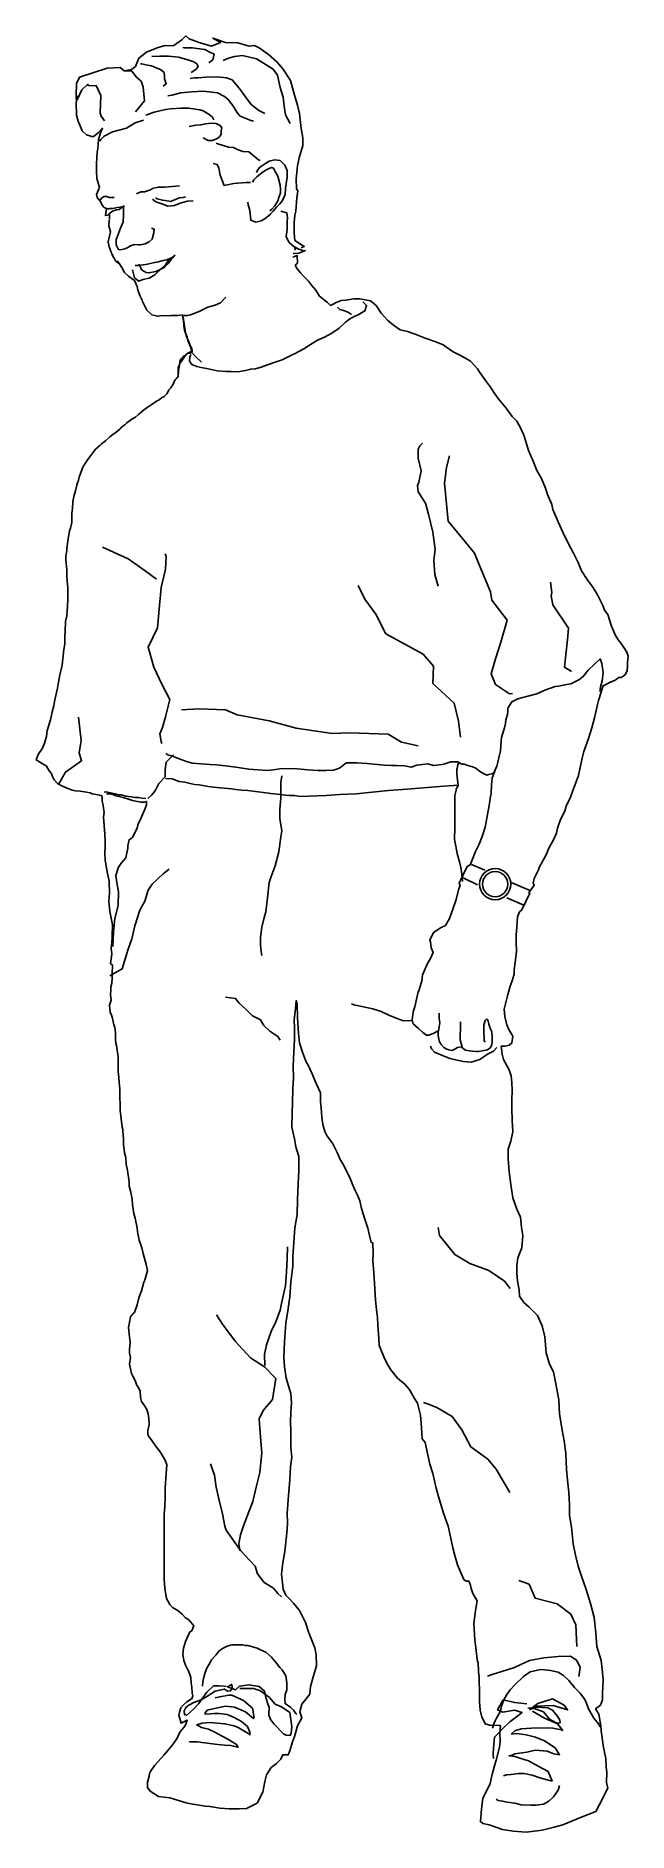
# Model space of a CAD drawing. Extents: x -0.27 to 0.06, y 0 to 1.
import ezdxf

# ---------------------------------------------------------------- set-up
doc = ezdxf.new("R2010")
doc.units = 0
doc.layers.get('0').update_dxf_attribs({"linetype": 'CONTINUOUS'})

msp = doc.modelspace()

# ---------------------------------------------------------------- linework, layer by layer
at = {"color": 0, "linetype": 'CONTINUOUS'}
for points in [[(-0.1273, 0.9182), (-0.1274, 0.9238), (-0.1267, 0.9311), (-0.1258, 0.9355), (-0.1237, 0.9425), (-0.1237, 0.9467), (-0.1247, 0.9519), (-0.1255, 0.9602), (-0.1267, 0.9649), (-0.1284, 0.9705), (-0.1305, 0.9786), (-0.1349, 0.9852), (-0.1381, 0.9891), (-0.1429, 0.9931), (-0.1481, 0.9968), (-0.1506, 0.9982), (-0.1536, 0.9978), (-0.1549, 0.9981), (-0.16, 0.9996), (-0.1668, 0.9998), (-0.1739, 1.0023), (-0.1695, 0.9999), (-0.1745, 0.9978), (-0.181, 0.9996), (-0.1871, 1.0019), (-0.1889, 1.0035), (-0.1912, 1.0014), (-0.1955, 0.9981), (-0.2011, 0.9979), (-0.2048, 0.9969), (-0.2108, 0.9945), (-0.2151, 0.9911), (-0.217, 0.9864), (-0.2191, 0.9847), (-0.2233, 0.9841), (-0.2255, 0.9859), (-0.2327, 0.9856), (-0.2482, 0.9806), (-0.2498, 0.9769), (-0.25, 0.9701), (-0.25, 0.9681), (-0.2494, 0.9679), (-0.2468, 0.9735), (-0.2436, 0.9766), (-0.2431, 0.9757), (-0.2389, 0.9758), (-0.2363, 0.9702), (-0.2366, 0.9604), (-0.236, 0.9587), (-0.2343, 0.9561)], [(-0.186, 0.9832), (-0.1834, 0.9847), (-0.1821, 0.9865), (-0.1828, 0.988), (-0.1844, 0.9891), (-0.1883, 0.9904), (-0.193, 0.9916), (-0.1985, 0.9922), (-0.2033, 0.9923), (-0.2078, 0.9921)], [(-0.176, 0.9885), (-0.1739, 0.9902), (-0.1731, 0.9933), (-0.1755, 0.9945), (-0.1784, 0.9959), (-0.1825, 0.9965), (-0.1851, 0.9968), (-0.1896, 0.9968), (-0.1905, 0.9971)], [(-0.1681, 0.9899), (-0.1651, 0.9911), (-0.1617, 0.9921), (-0.1574, 0.9926), (-0.1495, 0.9907), (-0.1403, 0.985), (-0.1379, 0.9816), (-0.1364, 0.9747), (-0.1346, 0.9694), (-0.1341, 0.9643), (-0.1334, 0.9595), (-0.1308, 0.9547)], [(-0.2237, 0.984), (-0.219, 0.9839), (-0.2163, 0.9805), (-0.2137, 0.9782), (-0.2126, 0.9749), (-0.212, 0.9673), (-0.217, 0.9611)], [(-0.2015, 0.9755), (-0.1998, 0.9768), (-0.2008, 0.9796), (-0.2008, 0.981), (-0.201, 0.9831), (-0.203, 0.9848), (-0.2055, 0.9858), (-0.2081, 0.9869), (-0.2112, 0.9874), (-0.2134, 0.9879), (-0.2142, 0.9879)], [(-0.199, 0.9701), (-0.1967, 0.9705), (-0.1917, 0.9717), (-0.1857, 0.9724), (-0.179, 0.9727), (-0.1712, 0.9717), (-0.1674, 0.9698), (-0.1654, 0.9682), (-0.1627, 0.9648), (-0.1605, 0.961), (-0.1589, 0.9591), (-0.1587, 0.9587), (-0.1522, 0.9562), (-0.1511, 0.9561)], [(-0.1865, 0.9797), (-0.184, 0.9801), (-0.1822, 0.9802), (-0.1776, 0.9806), (-0.1715, 0.9807), (-0.1662, 0.9802), (-0.1631, 0.979), (-0.1591, 0.9743), (-0.1556, 0.9696), (-0.1525, 0.9652), (-0.1483, 0.962), (-0.1448, 0.9603)], [(-0.2492, 0.9701), (-0.2501, 0.9664), (-0.2499, 0.9593), (-0.2489, 0.956), (-0.2467, 0.9506), (-0.2443, 0.9483), (-0.2405, 0.9473), (-0.2378, 0.9495), (-0.2354, 0.952), (-0.2365, 0.9495), (-0.2376, 0.9458), (-0.238, 0.9405), (-0.2383, 0.9388), (-0.2386, 0.9322), (-0.2386, 0.9282), (-0.2385, 0.924), (-0.2373, 0.9203), (-0.237, 0.9191), (-0.2376, 0.9176), (-0.2386, 0.9151), (-0.2384, 0.9135), (-0.2378, 0.9127), (-0.2365, 0.9111), (-0.2355, 0.9092), (-0.2344, 0.9078), (-0.2331, 0.9073), (-0.2337, 0.9033), (-0.2314, 0.9038), (-0.2314, 0.9012)], [(-0.2112, 0.9594), (-0.2095, 0.9599), (-0.2083, 0.9604), (-0.2065, 0.961), (-0.2042, 0.9616), (-0.2002, 0.9624), (-0.1975, 0.9628), (-0.1917, 0.9632), (-0.1874, 0.9633), (-0.1811, 0.9623), (-0.1793, 0.9617), (-0.1759, 0.9597), (-0.174, 0.9582), (-0.1732, 0.9568)], [(-0.237, 0.9448), (-0.2362, 0.9457), (-0.2344, 0.9477), (-0.2298, 0.95), (-0.2219, 0.952), (-0.2171, 0.955), (-0.2124, 0.9565)], [(-0.187, 0.953), (-0.1834, 0.9537), (-0.1806, 0.9539), (-0.1779, 0.9544), (-0.1744, 0.9548), (-0.172, 0.9547), (-0.1697, 0.9535), (-0.1688, 0.9523), (-0.1692, 0.9506), (-0.1692, 0.9485), (-0.1704, 0.947), (-0.1718, 0.9462), (-0.1741, 0.9452), (-0.1765, 0.9452), (-0.1793, 0.9466)], [(-0.172, 0.9437), (-0.1711, 0.9433), (-0.1652, 0.9414), (-0.1624, 0.9412), (-0.1598, 0.9399), (-0.1572, 0.9391), (-0.1537, 0.9388), (-0.1506, 0.9362), (-0.1484, 0.9345), (-0.1475, 0.934)], [(-0.1528, 0.9218), (-0.1552, 0.9218), (-0.1621, 0.9213), (-0.1676, 0.9201), (-0.1697, 0.9259), (-0.1705, 0.9298), (-0.1714, 0.9318), (-0.1737, 0.9324)], [(-0.1544, 0.9109), (-0.1542, 0.9094), (-0.1532, 0.9062), (-0.1527, 0.9007), (-0.1498, 0.8997), (-0.1469, 0.9004), (-0.1449, 0.9016), (-0.1418, 0.9041), (-0.1402, 0.9057), (-0.1383, 0.908), (-0.1366, 0.9099), (-0.1351, 0.9118), (-0.1336, 0.915), (-0.1334, 0.9187), (-0.1325, 0.9248), (-0.1325, 0.9285), (-0.1337, 0.9314), (-0.1363, 0.934), (-0.1394, 0.9345), (-0.1424, 0.9337), (-0.1445, 0.9323), (-0.1479, 0.9302), (-0.1492, 0.9282), (-0.1495, 0.9274)], [(-0.1518, 0.9219), (-0.151, 0.9232), (-0.1494, 0.925), (-0.1466, 0.9271), (-0.1442, 0.9288), (-0.1411, 0.9302), (-0.1401, 0.9297), (-0.1392, 0.928), (-0.1377, 0.9253), (-0.1363, 0.9203), (-0.1361, 0.9178), (-0.1362, 0.916), (-0.137, 0.9135), (-0.1377, 0.9115), (-0.1393, 0.9088), (-0.1409, 0.9069), (-0.142, 0.9059)], [(-0.2288, 0.9134), (-0.23, 0.9135), (-0.2314, 0.9135), (-0.2331, 0.914), (-0.2344, 0.914), (-0.2357, 0.9132), (-0.2368, 0.9118)], [(-0.2163, 0.9155), (-0.214, 0.9166), (-0.212, 0.9166), (-0.2085, 0.9177), (-0.2075, 0.9184)], [(-0.2075, 0.9184), (-0.2043, 0.9192), (-0.2006, 0.9191), (-0.1925, 0.9199)], [(-0.1849, 0.9115), (-0.188, 0.9114), (-0.1921, 0.9103), (-0.1953, 0.9089), (-0.199, 0.9085), (-0.2022, 0.9098), (-0.2057, 0.911), (-0.2075, 0.9124)], [(-0.2058, 0.9132), (-0.2049, 0.9127), (-0.2019, 0.912), (-0.2005, 0.9118), (-0.1975, 0.9111), (-0.1943, 0.9124), (-0.1924, 0.9132), (-0.1903, 0.9135), (-0.1891, 0.9137)], [(-0.1273, 0.9182), (-0.1264, 0.9172), (-0.127, 0.9132), (-0.1276, 0.9058), (-0.1282, 0.9035), (-0.1286, 0.8994), (-0.1286, 0.8968), (-0.1285, 0.8937), (-0.1281, 0.8895), (-0.1256, 0.8878), (-0.1229, 0.8861), (-0.1246, 0.8853)], [(-0.2327, 0.9071), (-0.2319, 0.9071), (-0.2313, 0.9072), (-0.2295, 0.9073), (-0.2269, 0.9078), (-0.2255, 0.908), (-0.2241, 0.9083)], [(-0.2239, 0.9084), (-0.2261, 0.9067), (-0.2276, 0.9066), (-0.2297, 0.9058), (-0.2314, 0.9045), (-0.2321, 0.9035)], [(-0.2234, 0.9089), (-0.2236, 0.9073), (-0.2236, 0.9038), (-0.2239, 0.8999), (-0.2254, 0.8964), (-0.227, 0.8918), (-0.2277, 0.89), (-0.2277, 0.887), (-0.2265, 0.8845), (-0.2254, 0.8843), (-0.2229, 0.8848), (-0.2212, 0.8856), (-0.2197, 0.8865), (-0.2175, 0.8872), (-0.2152, 0.887), (-0.2142, 0.8871), (-0.2115, 0.8876), (-0.2094, 0.8886), (-0.2077, 0.8902), (-0.2067, 0.8938), (-0.2066, 0.8958), (-0.208, 0.8964)], [(-0.136, 0.9058), (-0.1327, 0.9048), (-0.1322, 0.9021), (-0.1325, 0.8999), (-0.1324, 0.8955), (-0.133, 0.8917), (-0.1318, 0.8893), (-0.1313, 0.8884), (-0.1286, 0.8859), (-0.126, 0.8846), (-0.1231, 0.8837), (-0.1223, 0.8839), (-0.1226, 0.8836), (-0.126, 0.8824), (-0.1285, 0.8822), (-0.129, 0.8822)], [(-0.2259, 0.8765), (-0.228, 0.878), (-0.2299, 0.8815), (-0.2316, 0.8859), (-0.2322, 0.8886), (-0.2309, 0.8942), (-0.2318, 0.8977), (-0.2317, 0.9008)], [(-0.2298, 0.8817), (-0.2296, 0.8813)], [(-0.1278, 0.884), (-0.1283, 0.886)], [(-0.1908, 0.847), (-0.1902, 0.8448), (-0.19, 0.8419), (-0.1896, 0.8394), (-0.1891, 0.8378), (-0.1882, 0.8356), (-0.1877, 0.8336), (-0.1866, 0.8311), (-0.1858, 0.8285), (-0.1854, 0.8271), (-0.1864, 0.8266), (-0.1866, 0.8266), (-0.187, 0.8266), (-0.1874, 0.8266), (-0.1879, 0.8264), (-0.1882, 0.8263), (-0.1885, 0.8262), (-0.1891, 0.8257), (-0.1895, 0.8253), (-0.1896, 0.8252), (-0.1902, 0.825), (-0.1903, 0.8248), (-0.1903, 0.8246), (-0.1908, 0.8241), (-0.1915, 0.8235), (-0.1916, 0.8233), (-0.1921, 0.8225), (-0.1923, 0.8219), (-0.1923, 0.821), (-0.1927, 0.8199), (-0.1927, 0.8196), (-0.1932, 0.8188), (-0.1932, 0.817), (-0.1932, 0.8163), (-0.1932, 0.8158), (-0.1932, 0.8153), (-0.1932, 0.8134), (-0.1937, 0.8131), (-0.1943, 0.8122), (-0.1949, 0.8117), (-0.1952, 0.8112), (-0.1955, 0.8102), (-0.1964, 0.8086), (-0.1967, 0.8082), (-0.1973, 0.8073), (-0.1975, 0.8071), (-0.1983, 0.8061), (-0.1988, 0.8053), (-0.1995, 0.804), (-0.2001, 0.8034), (-0.2012, 0.8023), (-0.2022, 0.8018), (-0.2037, 0.8006), (-0.2048, 0.8001), (-0.2063, 0.7991), (-0.2083, 0.7977), (-0.2098, 0.7967), (-0.2111, 0.7957), (-0.2124, 0.7949), (-0.214, 0.7936), (-0.2152, 0.7924), (-0.217, 0.791), (-0.2189, 0.7898), (-0.2217, 0.7878), (-0.2229, 0.7867), (-0.2248, 0.7853), (-0.2257, 0.7843), (-0.2277, 0.7826), (-0.2295, 0.7812), (-0.2312, 0.7799), (-0.2336, 0.7778), (-0.2359, 0.776), (-0.2369, 0.7752), (-0.2392, 0.773), (-0.2402, 0.7717), (-0.2412, 0.7702), (-0.2418, 0.7696), (-0.2432, 0.7679), (-0.2446, 0.7656), (-0.2458, 0.7639), (-0.2464, 0.7626), (-0.247, 0.7609), (-0.2474, 0.76), (-0.2484, 0.7574), (-0.2487, 0.7557), (-0.2492, 0.7543), (-0.2496, 0.753), (-0.2504, 0.7498), (-0.2514, 0.7467), (-0.2518, 0.7439), (-0.2521, 0.74), (-0.2525, 0.7372), (-0.2525, 0.7348), (-0.2525, 0.7322), (-0.2531, 0.729), (-0.2537, 0.7275), (-0.254, 0.7263), (-0.2542, 0.7243), (-0.2547, 0.7217), (-0.2552, 0.7177), (-0.2553, 0.7165), (-0.2557, 0.7136), (-0.2558, 0.7112), (-0.2553, 0.706), (-0.2553, 0.703), (-0.2553, 0.7025), (-0.2551, 0.6994), (-0.2547, 0.6958), (-0.2546, 0.6918), (-0.2546, 0.6894), (-0.2548, 0.6855), (-0.2553, 0.6802), (-0.256, 0.6769), (-0.2562, 0.6715), (-0.2563, 0.6687), (-0.2563, 0.6646), (-0.2568, 0.6613), (-0.2578, 0.6527), (-0.2591, 0.6473), (-0.2598, 0.6432), (-0.2604, 0.6398), (-0.2619, 0.6333), (-0.2625, 0.6299), (-0.2634, 0.6266), (-0.2641, 0.6228), (-0.2657, 0.6178), (-0.2661, 0.6161), (-0.2666, 0.6128), (-0.2677, 0.6091), (-0.2688, 0.6063), (-0.2711, 0.6028), (-0.2724, 0.5998), (-0.2665, 0.5963), (-0.265, 0.5937), (-0.2638, 0.5922), (-0.2636, 0.5912), (-0.2623, 0.5886), (-0.2605, 0.5866), (-0.2577, 0.5851), (-0.2551, 0.584), (-0.2522, 0.5829), (-0.2504, 0.5826), (-0.2478, 0.5823), (-0.2443, 0.5818), (-0.2423, 0.5814), (-0.2411, 0.5809), (-0.2388, 0.5805), (-0.237, 0.5802), (-0.2359, 0.58), (-0.2359, 0.58), (-0.2355, 0.5788), (-0.2355, 0.5767), (-0.235, 0.5745), (-0.2348, 0.5727), (-0.2344, 0.5707), (-0.2348, 0.5678), (-0.2344, 0.5633), (-0.234, 0.5584), (-0.2339, 0.5544), (-0.2338, 0.5516), (-0.234, 0.5478), (-0.2338, 0.544), (-0.2329, 0.5383), (-0.2317, 0.5322), (-0.2314, 0.5254), (-0.2318, 0.5211), (-0.2313, 0.5153), (-0.2297, 0.5078), (-0.23, 0.5014), (-0.2302, 0.4977), (-0.2305, 0.4947), (-0.2301, 0.4914), (-0.2308, 0.4862), (-0.2298, 0.4854), (-0.23, 0.4805), (-0.23, 0.478), (-0.2301, 0.4752), (-0.2307, 0.4733), (-0.2307, 0.4714), (-0.2308, 0.4688), (-0.2306, 0.466), (-0.2314, 0.4629), (-0.231, 0.4591), (-0.2303, 0.4575), (-0.2298, 0.4558), (-0.2291, 0.4521), (-0.2285, 0.4505), (-0.2281, 0.4478), (-0.2281, 0.4441), (-0.2279, 0.4416), (-0.2277, 0.441), (-0.2276, 0.4406), (-0.2266, 0.4342), (-0.2267, 0.4311), (-0.2267, 0.4261), (-0.2262, 0.4227), (-0.2261, 0.4201), (-0.2256, 0.4162), (-0.2256, 0.4135), (-0.2256, 0.4113), (-0.2255, 0.408), (-0.2255, 0.4042), (-0.2251, 0.4014), (-0.2249, 0.3996), (-0.2243, 0.395), (-0.2241, 0.3936), (-0.2238, 0.3897), (-0.2236, 0.3891), (-0.2236, 0.3854), (-0.223, 0.3807), (-0.2224, 0.378), (-0.2222, 0.3744), (-0.2214, 0.3708), (-0.2205, 0.3645), (-0.2204, 0.3621), (-0.2198, 0.3595), (-0.2188, 0.3548), (-0.2187, 0.3516), (-0.2179, 0.3469), (-0.2172, 0.3443), (-0.216, 0.3388), (-0.2158, 0.3367), (-0.2149, 0.3319), (-0.2135, 0.3277), (-0.2126, 0.3245), (-0.211, 0.3185), (-0.2103, 0.3151), (-0.2118, 0.3097), (-0.2123, 0.3085), (-0.2136, 0.3038), (-0.215, 0.2999), (-0.216, 0.2959), (-0.2175, 0.2917), (-0.2178, 0.2914), (-0.2197, 0.2892), (-0.2209, 0.2832), (-0.2203, 0.2778), (-0.2199, 0.2753), (-0.2201, 0.2725), (-0.2202, 0.2715), (-0.2202, 0.269), (-0.2198, 0.2665), (-0.2202, 0.2628), (-0.2191, 0.2576), (-0.2184, 0.2561), (-0.2172, 0.2538), (-0.2163, 0.2514), (-0.2162, 0.2512), (-0.215, 0.2494), (-0.2144, 0.2477), (-0.2142, 0.2442), (-0.2136, 0.242), (-0.2118, 0.2394), (-0.2106, 0.2375), (-0.2099, 0.2351), (-0.2095, 0.2325), (-0.2093, 0.2299), (-0.2093, 0.2291), (-0.21, 0.2259), (-0.2101, 0.2238), (-0.2099, 0.2234), (-0.2098, 0.2231), (-0.2078, 0.2202), (-0.2058, 0.2172), (-0.2032, 0.2139), (-0.2004, 0.2093), (-0.1995, 0.2067), (-0.1999, 0.2018), (-0.2005, 0.1937), (-0.2005, 0.1889), (-0.2006, 0.1833), (-0.201, 0.1792), (-0.201, 0.1738), (-0.2009, 0.1687), (-0.201, 0.1631), (-0.201, 0.1594), (-0.201, 0.1562), (-0.2009, 0.1517), (-0.2009, 0.149), (-0.2009, 0.1463), (-0.2009, 0.1427), (-0.2006, 0.1379), (-0.1996, 0.1322), (-0.1978, 0.1288), (-0.1963, 0.1272), (-0.1934, 0.1254), (-0.1907, 0.1232), (-0.1892, 0.1216), (-0.1872, 0.1203), (-0.1844, 0.1169), (-0.1846, 0.1166), (-0.1856, 0.1141), (-0.1866, 0.1135), (-0.1891, 0.1081), (-0.1902, 0.1044), (-0.1905, 0.1011), (-0.19, 0.0975), (-0.189, 0.0949), (-0.1877, 0.0924), (-0.1874, 0.0918), (-0.1861, 0.0881), (-0.1859, 0.0849), (-0.1856, 0.0828), (-0.1853, 0.0794), (-0.185, 0.0779), (-0.1856, 0.0762), (-0.1858, 0.0762), (-0.1884, 0.0746), (-0.1902, 0.0729), (-0.1916, 0.0711), (-0.1924, 0.0688), (-0.1928, 0.0669), (-0.1922, 0.0652), (-0.1915, 0.0626), (-0.1881, 0.0643), (-0.1892, 0.0611), (-0.1922, 0.0577), (-0.1938, 0.0543), (-0.1958, 0.0513), (-0.1968, 0.0499), (-0.2011, 0.0447), (-0.2027, 0.0431), (-0.2061, 0.0392), (-0.2085, 0.0357), (-0.2092, 0.0346), (-0.2093, 0.0331), (-0.2103, 0.0298), (-0.2103, 0.0267), (-0.2087, 0.0247), (-0.2042, 0.0217), (-0.1978, 0.021), (-0.1929, 0.0195), (-0.1887, 0.0182), (-0.185, 0.0174), (-0.1815, 0.017), (-0.1782, 0.0164), (-0.1756, 0.0161), (-0.1699, 0.0152), (-0.1648, 0.0149), (-0.1622, 0.0149), (-0.1591, 0.0149), (-0.155, 0.015), (-0.1492, 0.018), (-0.1459, 0.0242), (-0.1449, 0.0301), (-0.1439, 0.0338), (-0.1413, 0.0379), (-0.1383, 0.0402), (-0.136, 0.0426), (-0.1349, 0.045), (-0.1319, 0.0449), (-0.131, 0.0472), (-0.1294, 0.0523), (-0.1281, 0.0558), (-0.1267, 0.0611), (-0.1243, 0.0657), (-0.1253, 0.0689), (-0.1242, 0.0732), (-0.1198, 0.0788), (-0.1194, 0.0831), (-0.1178, 0.089), (-0.116, 0.0946), (-0.1163, 0.1007), (-0.117, 0.1047), (-0.1185, 0.1084), (-0.1203, 0.113), (-0.1222, 0.1187), (-0.1255, 0.1255), (-0.1288, 0.1296), (-0.1315, 0.1324), (-0.1331, 0.1341), (-0.1346, 0.1374), (-0.1351, 0.1408), (-0.1355, 0.1458), (-0.1349, 0.1521), (-0.1337, 0.1583), (-0.1324, 0.1706), (-0.1323, 0.1746), (-0.1324, 0.1795), (-0.1319, 0.1871), (-0.1313, 0.194), (-0.131, 0.1983), (-0.1305, 0.2058), (-0.1299, 0.2109), (-0.1303, 0.2166), (-0.1304, 0.2254), (-0.1305, 0.2305), (-0.1303, 0.2362), (-0.13, 0.241), (-0.1303, 0.2465), (-0.133, 0.255), (-0.1339, 0.2614), (-0.1342, 0.2668), (-0.134, 0.2752), (-0.1331, 0.2856), (-0.132, 0.2925), (-0.1309, 0.3003), (-0.1303, 0.3085), (-0.1293, 0.3175), (-0.1292, 0.3227), (-0.1289, 0.3281), (-0.1282, 0.3388), (-0.1269, 0.3463), (-0.1266, 0.3547), (-0.1263, 0.3632), (-0.1259, 0.3709), (-0.1259, 0.3787), (-0.1276, 0.384), (-0.1284, 0.3884), (-0.1299, 0.3949), (-0.1297, 0.4031), (-0.1294, 0.4085), (-0.1292, 0.4166), (-0.1288, 0.4224), (-0.129, 0.429), (-0.1287, 0.4369), (-0.1283, 0.4438), (-0.1284, 0.4503), (-0.1285, 0.4548), (-0.1277, 0.4612), (-0.1274, 0.4656), (-0.1269, 0.4636), (-0.1267, 0.4562), (-0.1262, 0.4501), (-0.1261, 0.4473), (-0.1256, 0.4421), (-0.1238, 0.4368), (-0.1221, 0.4318), (-0.1205, 0.4291), (-0.1185, 0.4248), (-0.1168, 0.4207), (-0.1158, 0.4186), (-0.1139, 0.4141), (-0.1138, 0.4092), (-0.1134, 0.4057), (-0.1131, 0.4005), (-0.1126, 0.3964), (-0.1115, 0.3926), (-0.1101, 0.39), (-0.1071, 0.3861), (-0.1043, 0.3804), (-0.103, 0.3773), (-0.1008, 0.3737), (-0.0973, 0.3663), (-0.0962, 0.3635), (-0.0947, 0.3601), (-0.0933, 0.357), (-0.0919, 0.3539), (-0.091, 0.3496), (-0.0889, 0.3432), (-0.0874, 0.3386), (-0.0866, 0.3346), (-0.0856, 0.3307), (-0.0847, 0.3305), (-0.0845, 0.3246), (-0.0847, 0.3205), (-0.0841, 0.3139), (-0.0835, 0.3048), (-0.0832, 0.2986), (-0.0827, 0.2934), (-0.082, 0.2887), (-0.0819, 0.285), (-0.0814, 0.277), (-0.0811, 0.2732), (-0.0806, 0.272), (-0.0785, 0.267), (-0.0768, 0.2633), (-0.0746, 0.2597), (-0.071, 0.2551), (-0.0666, 0.2514), (-0.064, 0.2484), (-0.0614, 0.2436), (-0.0598, 0.2411), (-0.0581, 0.2344), (-0.0578, 0.2301), (-0.0572, 0.2212), (-0.0556, 0.2191), (-0.0529, 0.2071), (-0.0513, 0.2018), (-0.0494, 0.1937), (-0.0477, 0.1878), (-0.0452, 0.1791), (-0.0427, 0.1724), (-0.0414, 0.1665), (-0.0401, 0.1605), (-0.039, 0.1562), (-0.0375, 0.1509), (-0.0353, 0.1457), (-0.0339, 0.1427), (-0.0326, 0.1419), (-0.0311, 0.1419), (-0.0302, 0.1396), (-0.0299, 0.1377), (-0.029, 0.135), (-0.0273, 0.1322), (-0.0266, 0.1308), (-0.0275, 0.1255), (-0.0283, 0.1183), (-0.028, 0.1124), (-0.0279, 0.1089), (-0.0273, 0.1049), (-0.0269, 0.1013), (-0.0263, 0.0971), (-0.0259, 0.0964), (-0.0257, 0.0914), (-0.0255, 0.0882), (-0.0254, 0.0857), (-0.0253, 0.081), (-0.0252, 0.0746), (-0.0249, 0.0698), (-0.024, 0.066), (-0.0219, 0.0621), (-0.0213, 0.062), (-0.0197, 0.0615), (-0.0141, 0.0613), (-0.0136, 0.0612), (-0.0139, 0.0569), (-0.0138, 0.0525), (-0.014, 0.0493), (-0.0159, 0.042), (-0.0162, 0.0415), (-0.0182, 0.0342), (-0.0193, 0.0289), (-0.0233, 0.0206), (-0.0242, 0.0149), (-0.0247, 0.0078), (-0.0234, 0.0066), (-0.0198, 0.0059), (-0.0125, 0.0034), (-0.0065, 0.0024), (0.0008, 0.0019), (0.0096, 0.003), (0.0163, 0.0046), (0.0212, 0.006), (0.0311, 0.01), (0.0396, 0.0133), (0.0417, 0.0173), (0.0462, 0.0263), (0.0455, 0.0295), (0.0457, 0.0353), (0.0454, 0.0381), (0.0451, 0.043), (0.0438, 0.0491), (0.0425, 0.0584), (0.0423, 0.0611), (0.0413, 0.0677), (0.0395, 0.0706), (0.0422, 0.0726), (0.0433, 0.0757), (0.0434, 0.0792), (0.0436, 0.0868), (0.0432, 0.0927), (0.0426, 0.0975), (0.0402, 0.1053), (0.0396, 0.1131), (0.0386, 0.1216), (0.0366, 0.1294), (0.0343, 0.1372), (0.0316, 0.1447), (0.0297, 0.1501), (0.0283, 0.1563), (0.027, 0.1627), (0.0261, 0.172), (0.025, 0.1785), (0.0249, 0.1844), (0.0245, 0.1914), (0.0238, 0.1982), (0.0233, 0.2041), (0.0229, 0.213), (0.022, 0.22), (0.0208, 0.2261), (0.0193, 0.2351), (0.0189, 0.2429), (0.0173, 0.2518), (0.016, 0.2585), (0.0137, 0.2629), (0.0119, 0.2692), (0.0111, 0.278), (0.0096, 0.2842), (0.007, 0.29), (0.0025, 0.2947), (-0.0005, 0.2973), (-0.0029, 0.3008), (-0.0032, 0.3043), (-0.004, 0.3092), (-0.0044, 0.3137), (-0.0044, 0.3179), (-0.0039, 0.3221), (-0.0016, 0.3277), (-0.001, 0.3346), (-0.0018, 0.3391), (-0.0024, 0.3448), (-0.0045, 0.3492), (-0.0066, 0.3555), (-0.0078, 0.363), (-0.0087, 0.37), (-0.0092, 0.3773), (-0.0092, 0.3827), (-0.0077, 0.3872), (-0.0066, 0.3926), (-0.0071, 0.3988), (-0.0072, 0.4054), (-0.0072, 0.4103), (-0.0071, 0.4155), (-0.0073, 0.4199), (-0.0076, 0.4236), (-0.0087, 0.427), (-0.0118, 0.4327), (-0.0126, 0.4357), (-0.0131, 0.4402), (-0.0109, 0.4402), (-0.0087, 0.4407), (-0.0072, 0.442), (-0.0067, 0.4458), (-0.0088, 0.4494), (-0.01, 0.4521), (-0.0112, 0.4567), (-0.0114, 0.4608), (-0.0097, 0.4683), (-0.0081, 0.4737), (-0.007, 0.4766), (-0.006, 0.4804), (-0.006, 0.4827), (-0.0052, 0.4883), (-0.0047, 0.4932), (-0.0048, 0.4982), (-0.0048, 0.5025), (-0.0045, 0.5065), (-0.0041, 0.5122), (-0.0029, 0.515), (-0.0016, 0.5161), (0.0028, 0.5254), (0.0023, 0.5257), (0.0053, 0.53), (0.0047, 0.531), (0.0053, 0.5337), (0.0077, 0.5384), (0.008, 0.5398), (0.0101, 0.5435), (0.0119, 0.5469), (0.0135, 0.5506), (0.0162, 0.5556), (0.0177, 0.559), (0.0182, 0.5617), (0.02, 0.5665), (0.0224, 0.5712), (0.0231, 0.574), (0.0254, 0.579), (0.0265, 0.5816), (0.0299, 0.5911), (0.0311, 0.5965), (0.0319, 0.6008), (0.033, 0.6044), (0.0355, 0.6117), (0.0374, 0.6176), (0.0389, 0.6232), (0.04, 0.628), (0.0405, 0.6307), (0.041, 0.633), (0.0425, 0.6376), (0.0437, 0.6413), (0.0439, 0.6411), (0.0475, 0.6431), (0.0478, 0.6431), (0.0503, 0.6442), (0.052, 0.6454), (0.0521, 0.6457), (0.0537, 0.6458), (0.0559, 0.6473), (0.0571, 0.6497), (0.0573, 0.652), (0.0573, 0.6542), (0.0576, 0.6577), (0.0568, 0.6599), (0.0555, 0.6619), (0.0537, 0.6647), (0.0521, 0.6667), (0.0506, 0.6691), (0.0483, 0.6743), (0.0462, 0.6808), (0.0444, 0.6833), (0.0436, 0.6855), (0.0405, 0.6918), (0.038, 0.6961), (0.0348, 0.7004), (0.0317, 0.7052), (0.0297, 0.7098), (0.0269, 0.7154), (0.0243, 0.7202), (0.0213, 0.7268), (0.0186, 0.7325), (0.0157, 0.7395), (0.0151, 0.7422), (0.0126, 0.7478), (0.0115, 0.7514), (0.0093, 0.7567), (0.0068, 0.7612), (0.0046, 0.7663), (0.0021, 0.7723), (0.0006, 0.7773), (-0.0006, 0.7808), (-0.0022, 0.7846), (-0.0044, 0.7886), (-0.0071, 0.7912), (-0.0103, 0.796), (-0.014, 0.8004), (-0.0148, 0.8014), (-0.0166, 0.804), (-0.0191, 0.8077), (-0.0213, 0.8107), (-0.025, 0.8158), (-0.0263, 0.8178), (-0.0302, 0.8221), (-0.0321, 0.8233), (-0.0354, 0.8251), (-0.04, 0.8274), (-0.0455, 0.8313), (-0.0495, 0.833), (-0.0555, 0.8349), (-0.0611, 0.8372), (-0.0654, 0.8386), (-0.0694, 0.8397), (-0.0731, 0.8422), (-0.0764, 0.8448), (-0.08, 0.8489), (-0.0829, 0.8532), (-0.086, 0.8558), (-0.0919, 0.8569), (-0.0952, 0.8569), (-0.0997, 0.8562), (-0.1024, 0.856), (-0.1054, 0.8546), (-0.1065, 0.8541), (-0.1082, 0.8532), (-0.11, 0.8548), (-0.1144, 0.8584), (-0.1164, 0.8617), (-0.1189, 0.8646), (-0.1205, 0.8667), (-0.1233, 0.8695), (-0.1248, 0.8713), (-0.1269, 0.8737), (-0.1279, 0.8756), (-0.1266, 0.8768), (-0.1268, 0.8811), (-0.1292, 0.8801)], [(-0.2272, 0.8781), (-0.2259, 0.8765), (-0.2254, 0.8754), (-0.2246, 0.8744), (-0.223, 0.8716), (-0.2209, 0.8695), (-0.2193, 0.8685), (-0.2175, 0.8672), (-0.216, 0.8638), (-0.2157, 0.862), (-0.2146, 0.8588), (-0.2132, 0.8562), (-0.2131, 0.8555), (-0.2119, 0.8531), (-0.2106, 0.8506), (-0.2078, 0.8479), (-0.2047, 0.8472), (-0.2021, 0.8476), (-0.1996, 0.8475), (-0.1971, 0.8476), (-0.1937, 0.8477), (-0.1931, 0.8477), (-0.1908, 0.8479), (-0.1902, 0.8454), (-0.1892, 0.8393), (-0.1887, 0.8364), (-0.1866, 0.8315), (-0.1856, 0.8292), (-0.1853, 0.8279), (-0.1874, 0.8268), (-0.1884, 0.8263), (-0.1897, 0.8247), (-0.1911, 0.8224), (-0.1922, 0.8211), (-0.1929, 0.8169), (-0.1932, 0.8134)], [(-0.2186, 0.8731), (-0.2175, 0.8687), (-0.2151, 0.8667), (-0.2129, 0.8676), (-0.2093, 0.8685), (-0.2062, 0.8703), (-0.2026, 0.8736), (-0.1985, 0.8768), (-0.196, 0.8806)], [(-0.2171, 0.8754), (-0.2153, 0.8754), (-0.2126, 0.8759), (-0.2103, 0.8762), (-0.2071, 0.877), (-0.2043, 0.8775), (-0.2015, 0.8782), (-0.1996, 0.8786), (-0.196, 0.8801), (-0.195, 0.8812), (-0.1967, 0.8794), (-0.1984, 0.8787), (-0.1996, 0.8768), (-0.2009, 0.8744), (-0.2025, 0.8736), (-0.2057, 0.8721), (-0.2095, 0.8714), (-0.211, 0.8715), (-0.2136, 0.8731), (-0.2144, 0.8752), (-0.215, 0.8762)], [(-0.1908, 0.8477), (-0.1877, 0.8477), (-0.1863, 0.848), (-0.1814, 0.8498), (-0.1767, 0.8523), (-0.1726, 0.8533), (-0.1695, 0.8547), (-0.1666, 0.8579)], [(-0.1861, 0.8258), (-0.1866, 0.8243), (-0.1869, 0.8221), (-0.1856, 0.8203), (-0.1828, 0.8191), (-0.1794, 0.8184), (-0.1773, 0.8181), (-0.1747, 0.8175), (-0.1714, 0.8168), (-0.1664, 0.8164), (-0.1636, 0.8163), (-0.16, 0.8162), (-0.1557, 0.817), (-0.1527, 0.8177), (-0.15, 0.8179), (-0.1469, 0.8188), (-0.1433, 0.8201), (-0.1386, 0.8217), (-0.1352, 0.8229), (-0.1293, 0.8259), (-0.1283, 0.8263), (-0.1231, 0.829), (-0.12, 0.831), (-0.1155, 0.8339), (-0.1117, 0.8355), (-0.1075, 0.8377), (-0.1035, 0.8406), (-0.0999, 0.8438), (-0.0977, 0.8455), (-0.0951, 0.847), (-0.0929, 0.8479), (-0.0892, 0.8502), (-0.0882, 0.8532), (-0.0902, 0.8552)], [(-0.1043, 0.8523), (-0.103, 0.851), (-0.1003, 0.8502), (-0.0983, 0.8492), (-0.0966, 0.8482)], [(-0.1858, 0.8272), (-0.1836, 0.8248), (-0.1801, 0.8215)], [(-0.057, 0.7765), (-0.0584, 0.7749), (-0.0594, 0.7731), (-0.0594, 0.7681), (-0.0577, 0.7609), (-0.0591, 0.7546), (-0.0598, 0.7526), (-0.0594, 0.7493), (-0.0553, 0.7429), (-0.0536, 0.7368), (-0.0512, 0.7267), (-0.0499, 0.7171), (-0.0506, 0.7111), (-0.0502, 0.7032), (-0.0482, 0.6967)], [(-0.0068, 0.6368), (-0.0085, 0.6367), (-0.0164, 0.6419), (-0.0188, 0.6478), (-0.0164, 0.6562), (-0.0133, 0.6655), (-0.0099, 0.6778), (-0.0184, 0.6888), (-0.0191, 0.6935), (-0.0253, 0.7082), (-0.028, 0.715), (-0.0331, 0.7212), (-0.0427, 0.733), (-0.0447, 0.7541), (-0.0437, 0.7628), (-0.042, 0.7693)], [(-0.2053, 0.7006), (-0.2115, 0.7053), (-0.221, 0.7119), (-0.2354, 0.7185)], [(-0.2022, 0.6089), (-0.2026, 0.6101), (-0.2033, 0.6144), (-0.2019, 0.6179), (-0.2002, 0.6238), (-0.1978, 0.6334), (-0.2022, 0.642), (-0.2067, 0.6515), (-0.2098, 0.6626), (-0.2046, 0.6735), (-0.2036, 0.6859), (-0.2026, 0.696), (-0.2002, 0.7062), (-0.1998, 0.7132), (-0.2005, 0.7147)], [(-0.0929, 0.6971), (-0.0892, 0.6895), (-0.083, 0.6811), (-0.0775, 0.6701), (-0.0567, 0.6588), (-0.0509, 0.6521), (-0.0512, 0.6424), (-0.0393, 0.6314), (-0.0369, 0.6213), (-0.0359, 0.6124)], [(0.026, 0.649), (0.0222, 0.6515), (0.0239, 0.6669), (0.0243, 0.6732), (0.0157, 0.6863), (0.0147, 0.6913), (0.015, 0.6931), (0.0144, 0.6989)], [(0.042, 0.6377), (0.0421, 0.6389), (0.0422, 0.6405), (0.0425, 0.6418), (0.0431, 0.6437), (0.0436, 0.6486), (0.0429, 0.6535), (0.0421, 0.6561), (0.0353, 0.6499), (0.0325, 0.6463), (0.0302, 0.6445), (0.0286, 0.6437), (0.0257, 0.6423), (0.0223, 0.6417), (0.0188, 0.641), (0.0169, 0.6408), (0.0111, 0.6386), (0.0068, 0.6366), (0.0017, 0.6354), (-0.0039, 0.6339), (-0.0072, 0.6322), (-0.0094, 0.6286), (-0.0094, 0.6268), (-0.0097, 0.6252), (-0.0105, 0.6221), (-0.0108, 0.62), (-0.0113, 0.6176), (-0.0129, 0.6122), (-0.0131, 0.6104), (-0.0135, 0.6049), (-0.0141, 0.6026), (-0.0151, 0.5986), (-0.0156, 0.5963), (-0.0165, 0.5943), (-0.0181, 0.5896), (-0.0186, 0.5859), (-0.0188, 0.5811), (-0.0192, 0.5785), (-0.0196, 0.5755), (-0.0203, 0.5724), (-0.0209, 0.5685), (-0.0217, 0.5641), (-0.0221, 0.5623), (-0.0238, 0.557), (-0.0255, 0.5528), (-0.0275, 0.5487), (-0.0292, 0.5445), (-0.0304, 0.5412), (-0.0321, 0.5404), (-0.0365, 0.531), (-0.0361, 0.5298), (-0.0367, 0.5279), (-0.0385, 0.5213), (-0.0399, 0.5171), (-0.0419, 0.5113), (-0.0442, 0.5075), (-0.0466, 0.5064), (-0.0509, 0.5035), (-0.0529, 0.4992), (-0.0526, 0.4983), (-0.0521, 0.495), (-0.051, 0.4924), (-0.0526, 0.489), (-0.0543, 0.4862), (-0.057, 0.4799), (-0.0573, 0.4764), (-0.0587, 0.4724), (-0.0588, 0.4714), (-0.0595, 0.4705), (-0.0603, 0.4664), (-0.0612, 0.462), (-0.0622, 0.4593), (-0.0627, 0.4548), (-0.0622, 0.4527), (-0.0593, 0.4501), (-0.057, 0.448), (-0.0547, 0.4462), (-0.0534, 0.4462), (-0.0519, 0.4469), (-0.0507, 0.4474), (-0.0482, 0.4488), (-0.0482, 0.4477), (-0.0482, 0.4463), (-0.0481, 0.4449), (-0.0476, 0.4425), (-0.0466, 0.441), (-0.0452, 0.4395), (-0.0434, 0.4385), (-0.0424, 0.4381), (-0.0406, 0.4378), (-0.0394, 0.4383), (-0.0385, 0.4388), (-0.0375, 0.4394), (-0.0354, 0.4397), (-0.0343, 0.4389), (-0.0331, 0.4379), (-0.0309, 0.4375), (-0.0292, 0.4374), (-0.027, 0.4371), (-0.0258, 0.4371), (-0.0238, 0.4375), (-0.0208, 0.4381), (-0.0193, 0.4392), (-0.0183, 0.4409), (-0.0182, 0.4425), (-0.0182, 0.4446), (-0.0183, 0.4482), (-0.0191, 0.4496), (-0.0201, 0.4524), (-0.0206, 0.4548), (-0.0213, 0.4552), (-0.0221, 0.4545), (-0.0228, 0.4519), (-0.0228, 0.4493), (-0.0226, 0.4431), (-0.0221, 0.4423)], [(-0.2596, 0.5865), (-0.2559, 0.593), (-0.247, 0.5993), (-0.2484, 0.6038), (-0.2473, 0.6107), (-0.2487, 0.6237)], [(-0.1913, 0.6277), (-0.1817, 0.6283), (-0.1667, 0.6277), (-0.1602, 0.625), (-0.1425, 0.6215), (-0.1274, 0.6175), (-0.1073, 0.6146), (-0.0977, 0.6148), (-0.0762, 0.6141), (-0.0687, 0.6097), (-0.0594, 0.6077)], [(-0.2101, 0.5782), (-0.208, 0.5802), (-0.206, 0.5825), (-0.2039, 0.5867), (-0.2005, 0.5903), (-0.2005, 0.5943), (-0.1998, 0.5985), (-0.1957, 0.6026)], [(-0.2, 0.6033), (-0.199, 0.6026), (-0.1964, 0.6018), (-0.1921, 0.6002), (-0.1891, 0.599), (-0.1854, 0.598), (-0.1803, 0.5976), (-0.1755, 0.5972), (-0.1718, 0.597), (-0.1668, 0.5964), (-0.1611, 0.5958), (-0.1573, 0.5951), (-0.1537, 0.5946), (-0.1486, 0.5942), (-0.1432, 0.5939), (-0.1402, 0.5943), (-0.1365, 0.5949), (-0.1308, 0.595), (-0.1269, 0.5948), (-0.1207, 0.5942), (-0.1154, 0.5939), (-0.1108, 0.5938), (-0.1066, 0.594), (-0.1033, 0.5951), (-0.0996, 0.5981), (-0.0959, 0.5982), (-0.0936, 0.5982), (-0.0878, 0.5977), (-0.0784, 0.5969), (-0.0743, 0.5966), (-0.0715, 0.5966), (-0.0671, 0.5964), (-0.0633, 0.5958), (-0.0601, 0.5968), (-0.0541, 0.5976), (-0.0509, 0.5966), (-0.0461, 0.5972), (-0.0445, 0.5976), (-0.0413, 0.5987), (-0.0375, 0.5987), (-0.037, 0.5989)], [(-0.0166, 0.5929), (-0.0183, 0.592), (-0.02, 0.5917), (-0.0212, 0.5913), (-0.0238, 0.5925), (-0.0253, 0.5935), (-0.0273, 0.5951), (-0.0291, 0.596), (-0.0317, 0.5966), (-0.0338, 0.5974), (-0.0351, 0.5974), (-0.0367, 0.5984), (-0.0374, 0.597), (-0.0377, 0.595), (-0.0379, 0.5944), (-0.0379, 0.592), (-0.0375, 0.5887), (-0.0372, 0.5855), (-0.0382, 0.5834), (-0.0383, 0.5829), (-0.0389, 0.58), (-0.039, 0.5762), (-0.039, 0.5737), (-0.039, 0.5695), (-0.039, 0.5651), (-0.039, 0.5637), (-0.039, 0.562), (-0.0391, 0.5556), (-0.0389, 0.5545), (-0.0384, 0.5517), (-0.0377, 0.5476), (-0.0364, 0.543), (-0.0356, 0.5397), (-0.0351, 0.536), (-0.0347, 0.532)], [(-0.2345, 0.5818), (-0.2336, 0.582), (-0.2324, 0.5818), (-0.2308, 0.5814), (-0.2282, 0.5808), (-0.2264, 0.5804), (-0.2249, 0.5803), (-0.2224, 0.5795), (-0.2193, 0.5792), (-0.2171, 0.5789), (-0.2151, 0.5788), (-0.2135, 0.5785), (-0.2111, 0.5782)], [(-0.2332, 0.581), (-0.2327, 0.5809), (-0.2318, 0.5809), (-0.2307, 0.5807), (-0.2291, 0.5803), (-0.2279, 0.5798), (-0.2261, 0.5794), (-0.2239, 0.5789), (-0.2208, 0.5779), (-0.2186, 0.5772), (-0.2139, 0.5763), (-0.2121, 0.5763), (-0.2108, 0.5766), (-0.2109, 0.5748), (-0.2116, 0.5726), (-0.2135, 0.5684), (-0.214, 0.5672), (-0.2156, 0.5636), (-0.2161, 0.5617), (-0.2188, 0.5564), (-0.2205, 0.5553), (-0.2212, 0.5519), (-0.2213, 0.5506), (-0.2224, 0.5452), (-0.2249, 0.5423), (-0.2265, 0.54), (-0.228, 0.5353), (-0.2274, 0.5315), (-0.2265, 0.5262), (-0.2266, 0.5186), (-0.2284, 0.5113), (-0.2288, 0.5076), (-0.2293, 0.5041), (-0.2296, 0.4958)], [(-0.2003, 0.5895), (-0.1965, 0.5893), (-0.1927, 0.5878), (-0.1895, 0.5874), (-0.1865, 0.5867), (-0.184, 0.5861), (-0.1814, 0.5858), (-0.1765, 0.585), (-0.1734, 0.5846), (-0.1698, 0.5842), (-0.1633, 0.5836), (-0.1611, 0.5833), (-0.1578, 0.583), (-0.1543, 0.5828), (-0.1516, 0.5824), (-0.1457, 0.5816), (-0.1416, 0.5811), (-0.1379, 0.5807), (-0.1333, 0.5802), (-0.1312, 0.5799), (-0.1283, 0.5799), (-0.1251, 0.5794), (-0.1106, 0.5799), (-0.103, 0.5805), (-0.0939, 0.5808), (-0.085, 0.5818), (-0.076, 0.5827), (-0.0656, 0.5835), (-0.0542, 0.5844), (-0.0453, 0.5852), (-0.0396, 0.5855), (-0.0369, 0.5857)], [(-0.1354, 0.5909), (-0.1359, 0.5871), (-0.1359, 0.5838), (-0.1359, 0.5784), (-0.1365, 0.5724), (-0.1365, 0.5672), (-0.1354, 0.5603), (-0.1359, 0.5568), (-0.1371, 0.5486), (-0.1392, 0.5408), (-0.1413, 0.5348), (-0.1424, 0.5314), (-0.1434, 0.5228), (-0.1444, 0.515), (-0.1455, 0.5111), (-0.1466, 0.5066), (-0.1472, 0.5008), (-0.1472, 0.4966), (-0.1469, 0.493), (-0.1466, 0.4908)], [(-0.0223, 0.5383), (-0.0297, 0.5414)], [(-0.1981, 0.5389), (-0.2016, 0.5362), (-0.2077, 0.5305), (-0.2098, 0.5272), (-0.2118, 0.5211), (-0.2145, 0.516), (-0.2173, 0.5072), (-0.219, 0.5), (-0.221, 0.4942), (-0.2244, 0.4832), (-0.2313, 0.4794)], [(-0.0264, 0.5301), (-0.0343, 0.534)], [(-0.0076, 0.5315), (0.0033, 0.5267)], [(-0.01, 0.5229), (-0.0006, 0.5188)], [(-0.1667, 0.4674), (-0.1612, 0.4667), (-0.1592, 0.4641), (-0.1554, 0.4607), (-0.1517, 0.4571), (-0.1472, 0.4549), (-0.1455, 0.4516), (-0.1421, 0.4485), (-0.1377, 0.4455), (-0.1363, 0.4435)], [(-0.0629, 0.4544), (-0.0676, 0.4542), (-0.0712, 0.4555), (-0.0753, 0.4573), (-0.0801, 0.4594), (-0.0847, 0.4609), (-0.0908, 0.4622), (-0.0952, 0.4633), (-0.0966, 0.4638)], [(-0.0478, 0.4586), (-0.0478, 0.4579), (-0.0478, 0.4555), (-0.0474, 0.4531), (-0.0477, 0.451), (-0.0479, 0.4496), (-0.0483, 0.4479)], [(-0.0349, 0.4397), (-0.0361, 0.4436), (-0.0361, 0.4454), (-0.0361, 0.4472), (-0.0359, 0.4489), (-0.0358, 0.4505), (-0.0358, 0.4515), (-0.0359, 0.4537)], [(-0.0525, 0.4402), (-0.0519, 0.4386), (-0.0503, 0.4369), (-0.0467, 0.4353), (-0.0417, 0.4332), (-0.0343, 0.4317), (-0.0299, 0.4313), (-0.025, 0.4327), (-0.0207, 0.4357), (-0.0175, 0.4374), (-0.0155, 0.4395)], [(-0.0082, 0.305), (-0.0113, 0.3091), (-0.0201, 0.3151), (-0.0307, 0.319), (-0.0389, 0.324), (-0.0475, 0.3346), (-0.0482, 0.3391)], [(-0.1448, 0.2621), (-0.1451, 0.2682), (-0.144, 0.2736), (-0.1413, 0.281), (-0.1388, 0.2864), (-0.1363, 0.293), (-0.1354, 0.2975), (-0.1333, 0.3065), (-0.1328, 0.3141), (-0.1324, 0.3217), (-0.1323, 0.3282)], [(-0.1588, 0.1587), (-0.1593, 0.1627), (-0.1584, 0.1676), (-0.1567, 0.1727), (-0.1548, 0.178), (-0.1516, 0.1863), (-0.1497, 0.1943), (-0.1477, 0.2025), (-0.1466, 0.2133), (-0.1471, 0.2198), (-0.1476, 0.2271), (-0.1481, 0.2323), (-0.1458, 0.237), (-0.1406, 0.2432), (-0.1387, 0.2548), (-0.1451, 0.2614), (-0.1529, 0.2664), (-0.1614, 0.2756), (-0.1685, 0.2852), (-0.1718, 0.2903)], [(-0.0565, 0.2415), (-0.0543, 0.2407), (-0.049, 0.2386), (-0.0405, 0.2337), (-0.0351, 0.2262), (-0.0301, 0.2168), (-0.0205, 0.2098), (-0.0159, 0.2042), (-0.0083, 0.1912)], [(-0.1355, 0.133), (-0.1376, 0.135), (-0.1401, 0.1379), (-0.1453, 0.1411), (-0.1489, 0.1459), (-0.1502, 0.1501), (-0.1534, 0.1536), (-0.1584, 0.159), (-0.1664, 0.1702), (-0.1672, 0.1725), (-0.1685, 0.1793), (-0.1705, 0.1878), (-0.1719, 0.1943), (-0.173, 0.201), (-0.1751, 0.2072)], [(-0.0034, 0.1422), (0.0024, 0.1401), (0.0058, 0.1323), (0.0181, 0.1291), (0.0256, 0.1234), (0.0284, 0.1174), (0.029, 0.1053)], [(-0.1796, 0.0833), (-0.1794, 0.0857), (-0.1791, 0.0875), (-0.1782, 0.0908), (-0.1772, 0.0933), (-0.1758, 0.0955), (-0.1746, 0.098), (-0.172, 0.1008), (-0.1705, 0.1028), (-0.1685, 0.1043), (-0.1659, 0.1055), (-0.164, 0.1062), (-0.1628, 0.1063), (-0.1599, 0.1064), (-0.1588, 0.1063), (-0.1574, 0.1063), (-0.1559, 0.106), (-0.1543, 0.1059), (-0.1523, 0.1054), (-0.1492, 0.1044), (-0.1472, 0.1036), (-0.1443, 0.1022), (-0.1412, 0.0995), (-0.1383, 0.0961), (-0.1366, 0.0937), (-0.1352, 0.0923), (-0.1331, 0.0891), (-0.1326, 0.0852), (-0.1326, 0.0823), (-0.1326, 0.0813), (-0.1335, 0.0787), (-0.1337, 0.0759), (-0.1336, 0.0736), (-0.1304, 0.0714), (-0.1289, 0.0698), (-0.1276, 0.068), (-0.1271, 0.0675)], [(-0.0207, 0.0888), (-0.0176, 0.09), (-0.0128, 0.0915), (-0.0058, 0.0937), (-0.0022, 0.0954), (0.0027, 0.0975), (0.0107, 0.099), (0.0186, 0.0999), (0.0255, 0.1), (0.029, 0.0975), (0.0309, 0.0937), (0.0301, 0.0886)], [(-0.018, 0.0599), (-0.0175, 0.0618), (-0.0165, 0.0639), (-0.0157, 0.0654), (-0.0135, 0.0694), (-0.0129, 0.0722), (-0.0117, 0.0757), (-0.01, 0.0787), (-0.0082, 0.0813), (-0.0053, 0.0842), (-0.0008, 0.0887), (0.003, 0.0913), (0.0088, 0.0925), (0.011, 0.0924), (0.0143, 0.092), (0.0186, 0.0911), (0.0216, 0.0893), (0.0245, 0.0864), (0.0278, 0.0825), (0.0309, 0.0793), (0.0334, 0.0759), (0.0345, 0.0732), (0.0355, 0.0706), (0.0385, 0.0655), (0.041, 0.0622), (0.0421, 0.0605)], [(-0.1662, 0.0831), (-0.1676, 0.0833), (-0.1704, 0.0835), (-0.1735, 0.0834), (-0.1772, 0.0799), (-0.1803, 0.0755), (-0.1819, 0.0735), (-0.1844, 0.0707), (-0.1885, 0.067), (-0.1889, 0.0672), (-0.1897, 0.0674), (-0.1898, 0.0696), (-0.1889, 0.0714), (-0.1872, 0.0726), (-0.1844, 0.0741), (-0.181, 0.0755), (-0.1777, 0.0772), (-0.1725, 0.0805), (-0.1674, 0.0816), (-0.1657, 0.0805), (-0.164, 0.0807), (-0.1631, 0.0823), (-0.1633, 0.0842), (-0.1656, 0.0829), (-0.1612, 0.0813), (-0.1589, 0.0833), (-0.1537, 0.0841), (-0.148, 0.0831), (-0.145, 0.0805), (-0.1444, 0.0769), (-0.143, 0.0729), (-0.1424, 0.0715), (-0.1427, 0.0672), (-0.1418, 0.0647), (-0.1397, 0.0621), (-0.1345, 0.0566), (-0.1329, 0.056), (-0.1307, 0.0558), (-0.1302, 0.057), (-0.1299, 0.0606), (-0.1304, 0.0646), (-0.131, 0.0686), (-0.1355, 0.0717), (-0.1391, 0.0733), (-0.1423, 0.0769), (-0.1472, 0.0807), (-0.1511, 0.082), (-0.1549, 0.082), (-0.1588, 0.082)], [(-0.187, 0.0524), (-0.1864, 0.0523), (-0.1845, 0.0523), (-0.1824, 0.0522), (-0.1799, 0.0519), (-0.1781, 0.0517), (-0.1755, 0.0513), (-0.171, 0.0508), (-0.1673, 0.0504), (-0.1638, 0.0501), (-0.1599, 0.0492), (-0.1598, 0.0491), (-0.1606, 0.0507), (-0.163, 0.0523), (-0.1654, 0.0538), (-0.1687, 0.0554), (-0.1728, 0.0577), (-0.1763, 0.0592), (-0.1801, 0.0603), (-0.1828, 0.0617), (-0.1823, 0.0618), (-0.1798, 0.0626), (-0.1754, 0.0631), (-0.1673, 0.0623), (-0.162, 0.0612), (-0.1598, 0.0602), (-0.1565, 0.0584), (-0.1537, 0.0566), (-0.1532, 0.0561), (-0.1532, 0.0576), (-0.1546, 0.0608), (-0.1579, 0.0636), (-0.1619, 0.0658), (-0.1658, 0.0675), (-0.1704, 0.0681), (-0.1732, 0.068), (-0.1751, 0.0678), (-0.1782, 0.0677), (-0.1783, 0.0681), (-0.1771, 0.0698), (-0.1745, 0.0704), (-0.1667, 0.0722), (-0.1617, 0.0716), (-0.1557, 0.069), (-0.1511, 0.0652), (-0.1508, 0.0657), (-0.1517, 0.071), (-0.1567, 0.0752), (-0.1632, 0.0782), (-0.1651, 0.0783), (-0.1709, 0.0771), (-0.1725, 0.0767)], [(0.0012, 0.0735), (-0.0056, 0.0741), (-0.012, 0.0756), (-0.0152, 0.07), (-0.0122, 0.0688), (-0.0058, 0.0698), (-0.0015, 0.0686), (-0.0083, 0.0633), (-0.0123, 0.0597), (-0.0169, 0.0548), (-0.0175, 0.0487), (-0.0176, 0.0454), (-0.0174, 0.0429)], [(0.0027, 0.07), (0.0073, 0.0736), (0.0155, 0.0762), (0.0219, 0.0726), (0.0239, 0.07), (0.0158, 0.0725), (0.0065, 0.0721), (0.0034, 0.0705), (0.0065, 0.0715), (0.0129, 0.0711), (0.0155, 0.0698), (0.0181, 0.0667), (0.0195, 0.0643), (0.0197, 0.0629), (0.0178, 0.0626), (0.0137, 0.0649), (0.0104, 0.0689), (0.0048, 0.071), (0.0017, 0.0711)], [(-0.0119, 0.0332), (-0.01, 0.0338), (-0.0076, 0.0341), (-0.0034, 0.0346), (-0.0003, 0.0345), (0.0042, 0.0336), (0.0084, 0.0322), (0.0124, 0.031), (0.0138, 0.0306), (0.0152, 0.0303), (0.0131, 0.0356), (0.0079, 0.0384), (0.002, 0.0417), (-0.0027, 0.0431), (-0.0055, 0.0441), (-0.0087, 0.0445), (-0.0079, 0.0445), (-0.0056, 0.0455), (0.0011, 0.0465), (0.006, 0.0475), (0.0125, 0.047), (0.0162, 0.0456), (0.0194, 0.045), (0.0169, 0.0488), (0.0109, 0.0527), (0.006, 0.0548), (0.0007, 0.0561), (-0.0045, 0.0569), (-0.0072, 0.0565), (-0.0073, 0.0568), (-0.0056, 0.0584), (-0.002, 0.0594), (0.0068, 0.0601), (0.0156, 0.0599), (0.0205, 0.059), (0.0212, 0.0586), (0.0182, 0.0623), (0.011, 0.0654), (0.0043, 0.0694)], [(-0.016, 0.0202), (-0.0149, 0.0196), (-0.0124, 0.0192), (-0.0099, 0.0186), (-0.0056, 0.018), (-0.002, 0.0171), (0.0033, 0.0169), (0.0063, 0.0169), (0.0104, 0.0175), (0.0135, 0.0191), (0.0161, 0.0216), (0.0186, 0.0252), (0.0194, 0.0278)]]:
    msp.add_lwpolyline(points, dxfattribs=at)
for radius in [0.00876, 0.00698]:
    msp.add_circle((-0.0165, 0.5305), radius, dxfattribs=at)

doc.saveas('drawing.dxf')
